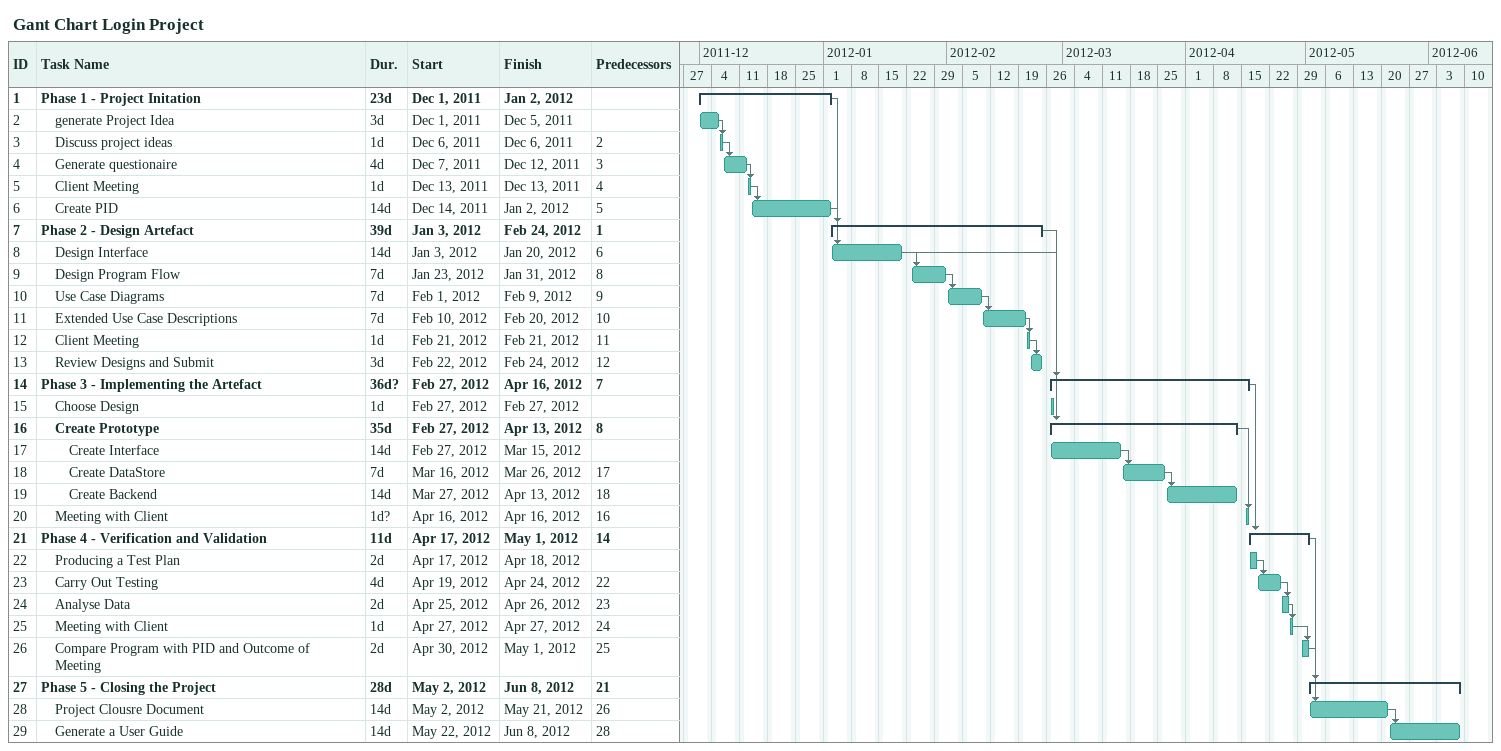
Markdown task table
Gant Chart Login Project

| ID | Level | Task | Duration | Start | Finish | Predecessors |
|---|---|---|---|---|---|---|
| 1 | 1 | **Phase 1 - Project Initation** | 23d | 2011-12-01 | 2012-01-02 |  |
| 2 | 2 | generate Project Idea | 3d | 2011-12-01 | 2011-12-05 |  |
| 3 | 2 | Discuss project ideas | 1d | 2011-12-06 | 2011-12-06 | 2 |
| 4 | 2 | Generate questionaire | 4d | 2011-12-07 | 2011-12-12 | 3 |
| 5 | 2 | Client Meeting | 1d | 2011-12-13 | 2011-12-13 | 4 |
| 6 | 2 | Create PID | 14d | 2011-12-14 | 2012-01-02 | 5 |
| 7 | 1 | **Phase 2 - Design Artefact** | 39d | 2012-01-03 | 2012-02-24 | 1 |
| 8 | 2 | Design Interface | 14d | 2012-01-03 | 2012-01-20 | 6 |
| 9 | 2 | Design Program Flow | 7d | 2012-01-23 | 2012-01-31 | 8 |
| 10 | 2 | Use Case Diagrams | 7d | 2012-02-01 | 2012-02-09 | 9 |
| 11 | 2 | Extended Use Case Descriptions | 7d | 2012-02-10 | 2012-02-20 | 10 |
| 12 | 2 | Client Meeting | 1d | 2012-02-21 | 2012-02-21 | 11 |
| 13 | 2 | Review Designs and Submit | 3d | 2012-02-22 | 2012-02-24 | 12 |
| 14 | 1 | **Phase 3 - Implementing the Artefact** | 36d? | 2012-02-27 | 2012-04-16 | 7 |
| 15 | 2 | Choose Design | 1d | 2012-02-27 | 2012-02-27 |  |
| 16 | 2 | **Create Prototype** | 35d | 2012-02-27 | 2012-04-13 | 8 |
| 17 | 3 | Create Interface | 14d | 2012-02-27 | 2012-03-15 |  |
| 18 | 3 | Create DataStore | 7d | 2012-03-16 | 2012-03-26 | 17 |
| 19 | 3 | Create Backend | 14d | 2012-03-27 | 2012-04-13 | 18 |
| 20 | 2 | Meeting with Client | 1d? | 2012-04-16 | 2012-04-16 | 16 |
| 21 | 1 | **Phase 4 - Verification and Validation** | 11d | 2012-04-17 | 2012-05-01 | 14 |
| 22 | 2 | Producing a Test Plan | 2d | 2012-04-17 | 2012-04-18 |  |
| 23 | 2 | Carry Out Testing | 4d | 2012-04-19 | 2012-04-24 | 22 |
| 24 | 2 | Analyse Data | 2d | 2012-04-25 | 2012-04-26 | 23 |
| 25 | 2 | Meeting with Client | 1d | 2012-04-27 | 2012-04-27 | 24 |
| 26 | 2 | Compare Program with PID and Outcome of Meeting | 2d | 2012-04-30 | 2012-05-01 | 25 |
| 27 | 1 | **Phase 5 - Closing the Project** | 28d | 2012-05-02 | 2012-06-08 | 21 |
| 28 | 2 | Project Clousre Document | 14d | 2012-05-02 | 2012-05-21 | 26 |
| 29 | 2 | Generate a User Guide | 14d | 2012-05-22 | 2012-06-08 | 28 |
